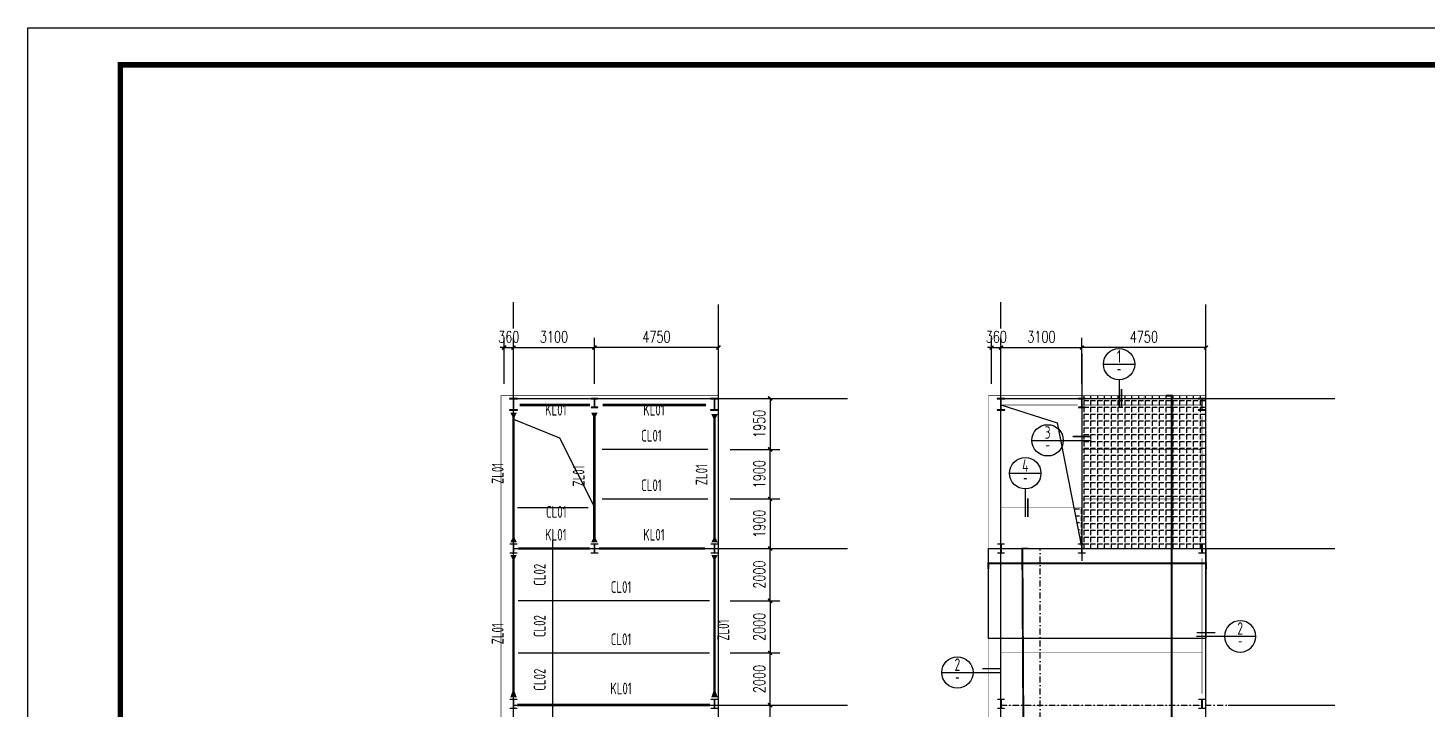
# Model space of a CAD drawing. Extents: x 180850 to 1399066, y 113487 to 334416.
# Drawn here: x 552678 to 606269, y 194285 to 220382 of the extents above; entities that cross this region are included whole.
import ezdxf
from ezdxf.enums import TextEntityAlignment as Align

# ---------------------------------------------------------------- set-up
doc = ezdxf.new("R2010")
doc.units = 0
doc.header["$LTSCALE"] = 1000
doc.linetypes.add('04-7#8#_t3 - 副本$0$04-7#8#_t3$0$3#_t3$0$PROJ-SPC-SV-EP-002-PL-FP1-R02_1$0$DGN Style 4', pattern=[0.015335, 0.007667, -0.003834, 0, -0.003834])
doc.linetypes.add('CENTER2', pattern=[1.125, 0.75, -0.125, 0.125, -0.125])
for name, color, linetype in [('AXIS', 3, 'Continuous'), ('DOTE', 1, 'Continuous'), ('GZ', 50, 'Continuous'), ('NUM', 7, 'Continuous'), ('PUB_TITLE', 4, 'Continuous'), ('REIN', 1, 'Continuous'), ('STPM_RBEAM_SIG', 2, 'Continuous'), ('STPM_RBEAM_THICK', 3, 'Continuous'), ('STPM_SBEAM_THICK', 2, 'Continuous'), ('TC', 252, 'Continuous'), ('THICK', 6, 'Continuous'), ('THIN', 7, 'Continuous')]:
    doc.layers.add(name, color=color, linetype=linetype)
doc.styles.add('_TCH_DIM_T3', font='SIMPLEX', dxfattribs={"width": 0.705882, "bigfont": 'GBCBIG'})
doc.styles.add('TSSD_Norm', font='tssdeng.shx', dxfattribs={"bigfont": 'hztxt.shx'})
doc.styles.add('TSSD_Num', font='Tssdeng.shx', dxfattribs={"width": 0.7, "bigfont": 'hztxt.shx'})
doc.dimstyles.new('TCH_150_1', dxfattribs={"dimtxt": 446.25, "dimasz": 150, "dimexe": 375, "dimexo": 450, "dimgap": 189.375, "dimtad": 1, "dimdec": 0, "dimzin": 0, "dimdsep": 46, "dimtxsty": '_TCH_DIM_T3', "dimblk": 'ARCHTICK', "dimcen": 0.09, "dimclrd": 256, "dimclre": 256, "dimclrt": 7, "dimazin": 2, "dimtfac": 1, "dimtdec": 0, "dimtix": 1, "dimtmove": 2, "dimatfit": 3, "dimfxl": 1, "dimtolj": 1, "dimtzin": 0, "dimarcsym": 0})

# ---------------------------------------------------------------- blocks, each defined once
blk = doc.blocks.new('ts_idx')
at = {"layer": 'THIN', "color": 0, "linetype": 'ByBlock', "lineweight": -2}
blk.add_line((-0.5, 0), (0.5, 0), dxfattribs=at)
blk.add_circle((0, 0), 0.5, dxfattribs=at)
at = {"layer": 'THIN', "color": 0, "linetype": 'ByBlock', "lineweight": -2, "style": 'TSSD_Num', "width": 0.7}
for tag, p in [('1', (0, 0.25)), ('A', (0, -0.25))]:
    blk.add_attdef(tag, text='', height=0.5, dxfattribs=at).set_placement(p, align=Align.MIDDLE_CENTER)
blk = doc.blocks.new('_ArchTick')
at = {"color": 0, "linetype": 'ByBlock', "const_width": 0.4}
blk.add_lwpolyline([(-0.5, -0.5), (0.5, 0.5)], dxfattribs=at)
blk = doc.blocks.new('*D298')
at = {"layer": 'AXIS', "lineweight": -2, "transparency": 16777216}
for p, q in [((570916, 206746), (570916, 208509)), ((571276, 206746), (571276, 208509)), ((570916, 208134), (570766, 208134)), ((570916, 208134), (571276, 208134)), ((571276, 208134), (571426, 208134))]:
    blk.add_line(p, q, dxfattribs=at)
at = {"layer": 'Defpoints', "color": 0, "transparency": 16777216}
for p in [(571276, 208134), (570916, 206296), (571276, 206296)]:
    blk.add_point(p, dxfattribs=at)
at = {"layer": 'AXIS', "lineweight": -2, "transparency": 16777216, "xscale": 150, "yscale": 150, "zscale": 150}
blk.add_blockref('_ArchTick', (570916, 208134), dxfattribs=at)
at = {"layer": 'AXIS', "lineweight": -2, "transparency": 16777216, "xscale": 150, "yscale": 150, "zscale": 150, "rotation": 180}
blk.add_blockref('_ArchTick', (571276, 208134), dxfattribs=at)
at = {"layer": 'AXIS', "color": 7, "transparency": 16777216, "insert": (571096, 208547), "char_height": 446.2, "attachment_point": 5, "style": '_TCH_DIM_T3'}
blk.add_mtext('\\A1;360', dxfattribs=at)
blk = doc.blocks.new('*D299')
at = {"layer": 'AXIS', "lineweight": -2, "transparency": 16777216}
for p, q in [((579576, 200435), (581480, 200435)), ((581105, 198435), (581105, 200435)), ((579576, 198435), (581480, 198435))]:
    blk.add_line(p, q, dxfattribs=at)
at = {"layer": 'Defpoints', "color": 0, "transparency": 16777216}
for p in [(579126, 200435), (581105, 200435), (579126, 198435)]:
    blk.add_point(p, dxfattribs=at)
at = {"layer": 'AXIS', "lineweight": -2, "transparency": 16777216, "xscale": 150, "yscale": 150, "zscale": 150}
for p, rotation in [((581105, 200435), 90), ((581105, 198435), 270)]:
    blk.add_blockref('_ArchTick', p, dxfattribs=dict(at, rotation=rotation))
at = {"layer": 'AXIS', "color": 7, "transparency": 16777216, "insert": (580693, 199435), "char_height": 446.2, "attachment_point": 5, "rotation": 90, "style": '_TCH_DIM_T3'}
blk.add_mtext('\\A1;2000', dxfattribs=at)
blk = doc.blocks.new('*D300')
at = {"layer": 'AXIS', "lineweight": -2, "transparency": 16777216}
for p, q in [((579576, 198435), (581480, 198435)), ((581105, 198435), (581105, 196435)), ((579576, 196435), (581480, 196435))]:
    blk.add_line(p, q, dxfattribs=at)
at = {"layer": 'Defpoints', "color": 0, "transparency": 16777216}
for p in [(579126, 198435), (579126, 196435), (581105, 196435)]:
    blk.add_point(p, dxfattribs=at)
at = {"layer": 'AXIS', "lineweight": -2, "transparency": 16777216, "xscale": 150, "yscale": 150, "zscale": 150}
for p, rotation in [((581105, 198435), 90), ((581105, 196435), 270)]:
    blk.add_blockref('_ArchTick', p, dxfattribs=dict(at, rotation=rotation))
at = {"layer": 'AXIS', "color": 7, "transparency": 16777216, "insert": (580693, 197435), "char_height": 446.2, "attachment_point": 5, "rotation": 90, "style": '_TCH_DIM_T3'}
blk.add_mtext('\\A1;2000', dxfattribs=at)
blk = doc.blocks.new('*D301')
at = {"layer": 'AXIS', "lineweight": -2, "transparency": 16777216}
for p, q in [((579576, 196435), (581480, 196435)), ((581105, 194435), (581105, 196435)), ((579726, 194435), (581480, 194435))]:
    blk.add_line(p, q, dxfattribs=at)
at = {"layer": 'Defpoints', "color": 0, "transparency": 16777216}
for p in [(579126, 196435), (581105, 196435), (579276, 194435)]:
    blk.add_point(p, dxfattribs=at)
at = {"layer": 'AXIS', "lineweight": -2, "transparency": 16777216, "xscale": 150, "yscale": 150, "zscale": 150}
for p, rotation in [((581105, 196435), 90), ((581105, 194435), 270)]:
    blk.add_blockref('_ArchTick', p, dxfattribs=dict(at, rotation=rotation))
at = {"layer": 'AXIS', "color": 7, "transparency": 16777216, "insert": (580693, 195435), "char_height": 446.2, "attachment_point": 5, "rotation": 90, "style": '_TCH_DIM_T3'}
blk.add_mtext('\\A1;2000', dxfattribs=at)
blk = doc.blocks.new('*D632')
at = {"layer": 'AXIS', "lineweight": -2, "transparency": 16777216}
for p, q in [((579576, 202335), (581480, 202335)), ((581105, 202335), (581105, 200435)), ((579576, 200435), (581480, 200435))]:
    blk.add_line(p, q, dxfattribs=at)
at = {"layer": 'Defpoints', "color": 0, "transparency": 16777216}
for p in [(579126, 202335), (579126, 200435), (581105, 200435)]:
    blk.add_point(p, dxfattribs=at)
at = {"layer": 'AXIS', "lineweight": -2, "transparency": 16777216, "xscale": 150, "yscale": 150, "zscale": 150}
for p, rotation in [((581105, 202335), 90), ((581105, 200435), 270)]:
    blk.add_blockref('_ArchTick', p, dxfattribs=dict(at, rotation=rotation))
at = {"layer": 'AXIS', "color": 7, "transparency": 16777216, "insert": (580693, 201385), "char_height": 446.2, "attachment_point": 5, "rotation": 90, "style": '_TCH_DIM_T3'}
blk.add_mtext('\\A1;1900', dxfattribs=at)
blk = doc.blocks.new('*D633')
at = {"layer": 'AXIS', "lineweight": -2, "transparency": 16777216}
for p, q in [((579576, 204235), (581480, 204235)), ((581105, 202335), (581105, 204235)), ((579576, 202335), (581480, 202335))]:
    blk.add_line(p, q, dxfattribs=at)
at = {"layer": 'Defpoints', "color": 0, "transparency": 16777216}
for p in [(579126, 204235), (581105, 204235), (579126, 202335)]:
    blk.add_point(p, dxfattribs=at)
at = {"layer": 'AXIS', "lineweight": -2, "transparency": 16777216, "xscale": 150, "yscale": 150, "zscale": 150}
for p, rotation in [((581105, 204235), 90), ((581105, 202335), 270)]:
    blk.add_blockref('_ArchTick', p, dxfattribs=dict(at, rotation=rotation))
at = {"layer": 'AXIS', "color": 7, "transparency": 16777216, "insert": (580693, 203285), "char_height": 446.2, "attachment_point": 5, "rotation": 90, "style": '_TCH_DIM_T3'}
blk.add_mtext('\\A1;1900', dxfattribs=at)
blk = doc.blocks.new('*D634')
at = {"layer": 'AXIS', "lineweight": -2, "transparency": 16777216}
for p, q in [((579726, 206185), (581480, 206185)), ((581105, 206185), (581105, 204235)), ((579576, 204235), (581480, 204235))]:
    blk.add_line(p, q, dxfattribs=at)
at = {"layer": 'Defpoints', "color": 0, "transparency": 16777216}
for p in [(579276, 206185), (579126, 204235), (581105, 204235)]:
    blk.add_point(p, dxfattribs=at)
at = {"layer": 'AXIS', "lineweight": -2, "transparency": 16777216, "xscale": 150, "yscale": 150, "zscale": 150}
for p, rotation in [((581105, 206185), 90), ((581105, 204235), 270)]:
    blk.add_blockref('_ArchTick', p, dxfattribs=dict(at, rotation=rotation))
at = {"layer": 'AXIS', "color": 7, "transparency": 16777216, "insert": (580693, 205210), "char_height": 446.2, "attachment_point": 5, "rotation": 90, "style": '_TCH_DIM_T3'}
blk.add_mtext('\\A1;1950', dxfattribs=at)
blk = doc.blocks.new('*D635')
at = {"layer": 'AXIS', "lineweight": -2, "transparency": 16777216}
for p, q in [((579576, 194435), (581480, 194435)), ((581105, 192435), (581105, 194435)), ((579576, 192435), (581480, 192435))]:
    blk.add_line(p, q, dxfattribs=at)
at = {"layer": 'Defpoints', "color": 0, "transparency": 16777216}
for p in [(579126, 194435), (581105, 194435), (579126, 192435)]:
    blk.add_point(p, dxfattribs=at)
at = {"layer": 'AXIS', "lineweight": -2, "transparency": 16777216, "xscale": 150, "yscale": 150, "zscale": 150}
for p, rotation in [((581105, 194435), 90), ((581105, 192435), 270)]:
    blk.add_blockref('_ArchTick', p, dxfattribs=dict(at, rotation=rotation))
at = {"layer": 'AXIS', "color": 7, "transparency": 16777216, "insert": (580693, 193435), "char_height": 446.2, "attachment_point": 5, "rotation": 90, "style": '_TCH_DIM_T3'}
blk.add_mtext('\\A1;2000', dxfattribs=at)
blk = doc.blocks.new('*D644')
at = {"layer": 'AXIS', "lineweight": -2, "transparency": 16777216}
for p, q in [((571276, 206746), (571276, 208509)), ((574376, 206746), (574376, 208509)), ((571276, 208134), (574376, 208134))]:
    blk.add_line(p, q, dxfattribs=at)
at = {"layer": 'Defpoints', "color": 0, "transparency": 16777216}
for p in [(574376, 208134), (571276, 206296), (574376, 206296)]:
    blk.add_point(p, dxfattribs=at)
at = {"layer": 'AXIS', "lineweight": -2, "transparency": 16777216, "xscale": 150, "yscale": 150, "zscale": 150, "rotation": 180}
blk.add_blockref('_ArchTick', (571276, 208134), dxfattribs=at)
at = {"layer": 'AXIS', "lineweight": -2, "transparency": 16777216, "xscale": 150, "yscale": 150, "zscale": 150}
blk.add_blockref('_ArchTick', (574376, 208134), dxfattribs=at)
at = {"layer": 'AXIS', "color": 7, "transparency": 16777216, "insert": (572826, 208547), "char_height": 446.2, "attachment_point": 5, "style": '_TCH_DIM_T3'}
blk.add_mtext('\\A1;3100', dxfattribs=at)
blk = doc.blocks.new('*D645')
at = {"layer": 'AXIS', "lineweight": -2, "transparency": 16777216}
for p, q in [((574376, 206746), (574376, 208509)), ((579126, 206746), (579126, 208509)), ((579126, 208134), (574376, 208134))]:
    blk.add_line(p, q, dxfattribs=at)
at = {"layer": 'Defpoints', "color": 0, "transparency": 16777216}
for p in [(574376, 208134), (574376, 206296), (579126, 206296)]:
    blk.add_point(p, dxfattribs=at)
at = {"layer": 'AXIS', "lineweight": -2, "transparency": 16777216, "xscale": 150, "yscale": 150, "zscale": 150, "rotation": 180}
blk.add_blockref('_ArchTick', (574376, 208134), dxfattribs=at)
at = {"layer": 'AXIS', "lineweight": -2, "transparency": 16777216, "xscale": 150, "yscale": 150, "zscale": 150}
blk.add_blockref('_ArchTick', (579126, 208134), dxfattribs=at)
at = {"layer": 'AXIS', "color": 7, "transparency": 16777216, "insert": (576751, 208547), "char_height": 446.2, "attachment_point": 5, "style": '_TCH_DIM_T3'}
blk.add_mtext('\\A1;4750', dxfattribs=at)
blk = doc.blocks.new('*D652')
at = {"layer": 'AXIS', "lineweight": -2, "transparency": 16777216}
for p, q in [((589589, 206746), (589589, 208509)), ((589949, 206746), (589949, 208509)), ((589589, 208134), (589439, 208134)), ((589589, 208134), (589949, 208134)), ((589949, 208134), (590099, 208134))]:
    blk.add_line(p, q, dxfattribs=at)
at = {"layer": 'Defpoints', "color": 0, "transparency": 16777216}
for p in [(589949, 208134), (589589, 206296), (589949, 206296)]:
    blk.add_point(p, dxfattribs=at)
at = {"layer": 'AXIS', "lineweight": -2, "transparency": 16777216, "xscale": 150, "yscale": 150, "zscale": 150}
blk.add_blockref('_ArchTick', (589589, 208134), dxfattribs=at)
at = {"layer": 'AXIS', "lineweight": -2, "transparency": 16777216, "xscale": 150, "yscale": 150, "zscale": 150, "rotation": 180}
blk.add_blockref('_ArchTick', (589949, 208134), dxfattribs=at)
at = {"layer": 'AXIS', "color": 7, "transparency": 16777216, "insert": (589769, 208547), "char_height": 446.2, "attachment_point": 5, "style": '_TCH_DIM_T3'}
blk.add_mtext('\\A1;360', dxfattribs=at)
blk = doc.blocks.new('*D653')
at = {"layer": 'AXIS', "lineweight": -2, "transparency": 16777216}
for p, q in [((589949, 206746), (589949, 208509)), ((593049, 206746), (593049, 208509)), ((589949, 208134), (593049, 208134))]:
    blk.add_line(p, q, dxfattribs=at)
at = {"layer": 'Defpoints', "color": 0, "transparency": 16777216}
for p in [(593049, 208134), (589949, 206296), (593049, 206296)]:
    blk.add_point(p, dxfattribs=at)
at = {"layer": 'AXIS', "lineweight": -2, "transparency": 16777216, "xscale": 150, "yscale": 150, "zscale": 150, "rotation": 180}
blk.add_blockref('_ArchTick', (589949, 208134), dxfattribs=at)
at = {"layer": 'AXIS', "lineweight": -2, "transparency": 16777216, "xscale": 150, "yscale": 150, "zscale": 150}
blk.add_blockref('_ArchTick', (593049, 208134), dxfattribs=at)
at = {"layer": 'AXIS', "color": 7, "transparency": 16777216, "insert": (591499, 208547), "char_height": 446.2, "attachment_point": 5, "style": '_TCH_DIM_T3'}
blk.add_mtext('\\A1;3100', dxfattribs=at)
blk = doc.blocks.new('*D649')
at = {"layer": 'AXIS', "lineweight": -2, "transparency": 16777216}
for p, q in [((593049, 206746), (593049, 208509)), ((597799, 206746), (597799, 208509)), ((597799, 208134), (593049, 208134))]:
    blk.add_line(p, q, dxfattribs=at)
at = {"layer": 'Defpoints', "color": 0, "transparency": 16777216}
for p in [(593049, 208134), (593049, 206296), (597799, 206296)]:
    blk.add_point(p, dxfattribs=at)
at = {"layer": 'AXIS', "lineweight": -2, "transparency": 16777216, "xscale": 150, "yscale": 150, "zscale": 150, "rotation": 180}
blk.add_blockref('_ArchTick', (593049, 208134), dxfattribs=at)
at = {"layer": 'AXIS', "lineweight": -2, "transparency": 16777216, "xscale": 150, "yscale": 150, "zscale": 150}
blk.add_blockref('_ArchTick', (597799, 208134), dxfattribs=at)
at = {"layer": 'AXIS', "color": 7, "transparency": 16777216, "insert": (595424, 208547), "char_height": 446.2, "attachment_point": 5, "style": '_TCH_DIM_T3'}
blk.add_mtext('\\A1;4750', dxfattribs=at)

msp = doc.modelspace()

# ---------------------------------------------------------------- hatches: boundary and pattern name
at = {"layer": 'THICK'}
h = msp.add_hatch(dxfattribs=at)
h.set_pattern_fill('ANGLE', color=256, scale=75, angle=-90)
h.set_pattern_definition([(270, (5857, -11558.99), (261.9375, -3e-11), [190.5, -71.4375]), (360, (5857, -11558.99), (3e-11, 261.9375), [190.5, -71.4375])])
h.paths.add_polyline_path([(597798.81, 206295.7), (593048.81, 206295.7), (593048.81, 200435.44), (597798.81, 200435.44)])
h = msp.add_hatch(dxfattribs=at)
h.set_pattern_fill('ANGLE', color=256, scale=75, angle=-90)
h.set_pattern_definition([(270, (0, 0), (261.9375, -3e-11), [190.5, -71.4375]), (360, (0, 0), (3e-11, 261.9375), [190.5, -71.4375])])
h.paths.add_polyline_path([(592743.39, 202005.44), (593017.4, 200610.62), (593048.81, 200610.62), (593048.81, 202005.44)])

# ---------------------------------------------------------------- linework, layer by layer
for p, q in [((571126.19, 205735.52), (571366.19, 205735.52)), ((589798.81, 205735.52), (590038.81, 205735.52))]:
    msp.add_line(p, q)
msp.add_lwpolyline([(589468.81, 200435.44), (597798.81, 200435.44), (597798.81, 196982.86), (589468.81, 196982.86)], close=True)
at = {"layer": 'AXIS'}
for p, q in [((571276.19, 208865.42), (571276.19, 209878.59)), ((579126.19, 208146.66), (579126.19, 209787.88)), ((589948.81, 208865.42), (589948.81, 209878.59)), ((597798.81, 208146.66), (597798.81, 209787.88)), ((579976.16, 206185.44), (584070.8, 206185.44)), ((598648.78, 206185.44), (602743.42, 206185.44)), ((579976.16, 200435.44), (584070.8, 200435.44)), ((598648.78, 200435.44), (602743.42, 200435.44)), ((579976.16, 194435.44), (584070.8, 194435.44)), ((598648.78, 194435.44), (602743.42, 194435.44))]:
    msp.add_line(p, q, dxfattribs=at)
at = {"layer": 'DOTE'}
for p, q in [((571276.19, 170060.44), (571276.19, 208029.2)), ((589948.81, 170065.19), (589948.81, 208033.95)), ((593048.81, 207912.92), (593048.81, 199959.26)), ((579126.19, 170060.44), (579126.19, 207310.44)), ((597798.81, 170060.44), (597798.81, 207310.44)), ((571276.19, 206185.44), (580524.82, 206185.44)), ((589948.81, 206185.44), (599197.44, 206185.44)), ((571276.19, 200435.44), (580524.82, 200435.44)), ((572776.19, 175943.91), (572776.19, 200759.12)), ((589948.81, 200435.44), (599197.44, 200435.44)), ((571276.19, 194435.44), (580524.82, 194435.44))]:
    msp.add_line(p, q, dxfattribs=at)
at = {"layer": 'GZ'}
for points in [[(571126.19, 205735.44), (571426.19, 205735.44), (571426.19, 205745.44), (571283.04, 205745.44), (571279.19, 205750.44), (571279.19, 206170.79), (571283.04, 206175.44), (571426.19, 206175.44), (571426.19, 206185.44), (571126.19, 206185.44), (571126.19, 206175.44), (571269.19, 206175.44), (571273.19, 206170.95), (571273.19, 205750.44), (571269.19, 205745.44), (571126.19, 205745.44), (571126.19, 205735.44)], [(574501.19, 206185.44), (574251.19, 206185.44), (574251.19, 206175.44), (574369.34, 206175.44), (574373.19, 206170.44), (574373.19, 205850.09), (574369.34, 205845.44), (574251.19, 205845.44), (574251.19, 205835.44), (574501.19, 205835.44), (574501.19, 205845.44), (574383.19, 205845.44), (574379.19, 205849.93), (574379.19, 206170.44), (574383.19, 206175.44), (574501.19, 206175.44), (574501.19, 206185.44)], [(578826.19, 205735.44), (579126.19, 205735.44), (579126.19, 205745.44), (578983.04, 205745.44), (578979.19, 205750.44), (578979.19, 206170.79), (578983.04, 206175.44), (579126.19, 206175.44), (579126.19, 206185.44), (578826.19, 206185.44), (578826.19, 206175.44), (578969.19, 206175.44), (578973.19, 206170.95), (578973.19, 205750.44), (578969.19, 205745.44), (578826.19, 205745.44), (578826.19, 205735.44)], [(589798.81, 205735.44), (590098.81, 205735.44), (590098.81, 205745.44), (589955.66, 205745.44), (589951.81, 205750.44), (589951.81, 206170.79), (589955.66, 206175.44), (590098.81, 206175.44), (590098.81, 206185.44), (589798.81, 206185.44), (589798.81, 206175.44), (589941.81, 206175.44), (589945.81, 206170.95), (589945.81, 205750.44), (589941.81, 205745.44), (589798.81, 205745.44), (589798.81, 205735.44)], [(593173.81, 206185.44), (592923.81, 206185.44), (592923.81, 206175.44), (593041.96, 206175.44), (593045.81, 206170.44), (593045.81, 205850.09), (593041.96, 205845.44), (592923.81, 205845.44), (592923.81, 205835.44), (593173.81, 205835.44), (593173.81, 205845.44), (593055.81, 205845.44), (593051.81, 205849.93), (593051.81, 206170.44), (593055.81, 206175.44), (593173.81, 206175.44), (593173.81, 206185.44)], [(597498.81, 205735.44), (597798.81, 205735.44), (597798.81, 205745.44), (597655.66, 205745.44), (597651.81, 205750.44), (597651.81, 206170.79), (597655.66, 206175.44), (597798.81, 206175.44), (597798.81, 206185.44), (597498.81, 206185.44), (597498.81, 206175.44), (597641.81, 206175.44), (597645.81, 206170.95), (597645.81, 205750.44), (597641.81, 205745.44), (597498.81, 205745.44), (597498.81, 205735.44)], [(571151.19, 200610.62), (571401.19, 200610.62), (571401.19, 200600.62), (571283.04, 200600.62), (571279.19, 200595.62), (571279.19, 200275.27), (571283.04, 200270.62), (571401.19, 200270.62), (571401.19, 200260.62), (571151.19, 200260.62), (571151.19, 200270.62), (571269.19, 200270.62), (571273.19, 200275.1), (571273.19, 200595.62), (571269.19, 200600.62), (571151.19, 200600.62), (571151.19, 200610.62)], [(574251.19, 200610.62), (574501.19, 200610.62), (574501.19, 200600.62), (574383.04, 200600.62), (574379.19, 200595.62), (574379.19, 200275.27), (574383.04, 200270.62), (574501.19, 200270.62), (574501.19, 200260.62), (574251.19, 200260.62), (574251.19, 200270.62), (574369.19, 200270.62), (574373.19, 200275.1), (574373.19, 200595.62), (574369.19, 200600.62), (574251.19, 200600.62), (574251.19, 200610.62)], [(578851.19, 200610.62), (579101.19, 200610.62), (579101.19, 200600.62), (578983.04, 200600.62), (578979.19, 200595.62), (578979.19, 200275.27), (578983.04, 200270.62), (579101.19, 200270.62), (579101.19, 200260.62), (578851.19, 200260.62), (578851.19, 200270.62), (578969.19, 200270.62), (578973.19, 200275.1), (578973.19, 200595.62), (578969.19, 200600.62), (578851.19, 200600.62), (578851.19, 200610.62)], [(589823.81, 200610.62), (590073.81, 200610.62), (590073.81, 200600.62), (589955.66, 200600.62), (589951.81, 200595.62), (589951.81, 200275.27), (589955.66, 200270.62), (590073.81, 200270.62), (590073.81, 200260.62), (589823.81, 200260.62), (589823.81, 200270.62), (589941.81, 200270.62), (589945.81, 200275.1), (589945.81, 200595.62), (589941.81, 200600.62), (589823.81, 200600.62), (589823.81, 200610.62)], [(592923.81, 200610.62), (593173.81, 200610.62), (593173.81, 200600.62), (593055.66, 200600.62), (593051.81, 200595.62), (593051.81, 200275.27), (593055.66, 200270.62), (593173.81, 200270.62), (593173.81, 200260.62), (592923.81, 200260.62), (592923.81, 200270.62), (593041.81, 200270.62), (593045.81, 200275.1), (593045.81, 200595.62), (593041.81, 200600.62), (592923.81, 200600.62), (592923.81, 200610.62)], [(597523.81, 200610.62), (597773.81, 200610.62), (597773.81, 200600.62), (597655.66, 200600.62), (597651.81, 200595.62), (597651.81, 200275.27), (597655.66, 200270.62), (597773.81, 200270.62), (597773.81, 200260.62), (597523.81, 200260.62), (597523.81, 200270.62), (597641.81, 200270.62), (597645.81, 200275.1), (597645.81, 200595.62), (597641.81, 200600.62), (597523.81, 200600.62), (597523.81, 200610.62)], [(571151.19, 194660.62), (571401.19, 194660.62), (571401.19, 194650.62), (571283.04, 194650.62), (571279.19, 194645.62), (571279.19, 194325.27), (571283.04, 194320.62), (571401.19, 194320.62), (571401.19, 194310.62), (571151.19, 194310.62), (571151.19, 194320.62), (571269.19, 194320.62), (571273.19, 194325.1), (571273.19, 194645.62), (571269.19, 194650.62), (571151.19, 194650.62), (571151.19, 194660.62)], [(578851.19, 194660.62), (579101.19, 194660.62), (579101.19, 194650.62), (578983.04, 194650.62), (578979.19, 194645.62), (578979.19, 194325.27), (578983.04, 194320.62), (579101.19, 194320.62), (579101.19, 194310.62), (578851.19, 194310.62), (578851.19, 194320.62), (578969.19, 194320.62), (578973.19, 194325.1), (578973.19, 194645.62), (578969.19, 194650.62), (578851.19, 194650.62), (578851.19, 194660.62)], [(589823.81, 194660.62), (590073.81, 194660.62), (590073.81, 194650.62), (589955.66, 194650.62), (589951.81, 194645.62), (589951.81, 194325.27), (589955.66, 194320.62), (590073.81, 194320.62), (590073.81, 194310.62), (589823.81, 194310.62), (589823.81, 194320.62), (589941.81, 194320.62), (589945.81, 194325.1), (589945.81, 194645.62), (589941.81, 194650.62), (589823.81, 194650.62), (589823.81, 194660.62)], [(597523.81, 194660.62), (597773.81, 194660.62), (597773.81, 194650.62), (597655.66, 194650.62), (597651.81, 194645.62), (597651.81, 194325.27), (597655.66, 194320.62), (597773.81, 194320.62), (597773.81, 194310.62), (597523.81, 194310.62), (597523.81, 194320.62), (597641.81, 194320.62), (597645.81, 194325.1), (597645.81, 194645.62), (597641.81, 194650.62), (597523.81, 194650.62), (597523.81, 194660.62)]]:
    msp.add_lwpolyline(points, close=True, dxfattribs=at)
at = {"layer": 'GZ', "color": 5, "linetype": 'ByBlock', "const_width": 5}
msp.add_lwpolyline([(595055.56, 205494.18), (595453.6, 206300.02), (595453.6, 170685.44), (595870.76, 171445.8)], dxfattribs=at)
at = {"layer": 'PUB_TITLE'}
msp.add_lwpolyline([(552677.75, 220381.89), (671606.93, 220381.89), (671606.93, 136381.97), (552677.75, 136381.97)], close=True, dxfattribs=at)
at = {"layer": 'PUB_TITLE', "const_width": 212.12}
msp.add_lwpolyline([(556213.1, 137796.11), (556213.1, 218967.75), (670192.79, 218967.75), (670192.79, 137796.11)], close=True, dxfattribs=at)
at = {"layer": 'REIN', "const_width": 75}
for points in [[(596266.71, 206295.7), (596491.71, 206295.7), (596491.71, 170685.44), (596266.71, 170685.44)], [(590992.97, 200435.44), (590767.97, 200435.44), (590912.56, 174865.44), (591137.56, 174865.44)], [(589468.81, 199644.75), (589468.81, 199869.75), (597798.81, 199869.75), (597798.81, 199644.75)]]:
    msp.add_lwpolyline(points, dxfattribs=at)
at = {"layer": 'STPM_RBEAM_SIG'}
for points in [[(571276.19, 205641.44, 250, 0, 0), (571276.19, 205391.44, 250, 0, 0)], [(574376.19, 205641.44, 250, 0, 0), (574376.19, 205391.44, 250, 0, 0)], [(578976.19, 205588.73, 250, 0, 0), (578976.19, 205338.73, 250, 0, 0)], [(571276.19, 200671.26, 250, 0, 0), (571276.19, 200921.26, 250, 0, 0)], [(574376.19, 200671.26, 250, 0, 0), (574376.19, 200921.26, 250, 0, 0)], [(578975.96, 200671.26, 250, 0, 0), (578975.96, 200921.26, 250, 0, 0)], [(571276.19, 200193.17, 250, 0, 0), (571276.19, 199943.17, 250, 0, 0)], [(578975.96, 200193.17, 250, 0, 0), (578975.96, 199943.17, 250, 0, 0)], [(571276.19, 194739.2, 250, 0, 0), (571276.19, 195062.17, 250, 0, 0)], [(578976.19, 194739.2, 250, 0, 0), (578975.96, 195073.88, 250, 0, 0)]]:
    msp.add_lwpolyline(points, format="xyseb", dxfattribs=at)
at = {"layer": 'STPM_RBEAM_THICK', "const_width": 100}
for points in [[(574208.47, 205935.7), (571516.31, 205935.7)], [(574693.49, 205935.7), (578652.57, 205935.7)], [(571276.19, 205496.11), (571276.19, 200816.6)], [(574376.19, 205496.11), (574376.19, 200816.6)], [(578975.96, 205496.11), (578975.96, 200816.6)], [(571455.1, 200435.44), (574196.14, 200435.44)], [(578611.07, 200435.44), (574556.24, 200435.44)], [(571276.19, 194873.45), (571276.19, 200054.88)], [(578975.96, 194873.45), (578975.96, 200054.88)], [(578804.49, 194435.44), (571420.86, 194435.44)]]:
    msp.add_lwpolyline(points, dxfattribs=at)
at = {"layer": 'STPM_SBEAM_THICK', "color": 8, "linetype": '04-7#8#_t3 - 副本$0$04-7#8#_t3$0$3#_t3$0$PROJ-SPC-SV-EP-002-PL-FP1-R02_1$0$DGN Style 4', "ltscale": 30}
for p, q in [((591448.81, 176435.44), (591448.81, 200435.44)), ((589948.81, 194435.44), (599197.44, 194435.44))]:
    msp.add_line(p, q, dxfattribs=at)
at = {"layer": 'STPM_SBEAM_THICK', "color": 8, "linetype": '04-7#8#_t3 - 副本$0$04-7#8#_t3$0$3#_t3$0$PROJ-SPC-SV-EP-002-PL-FP1-R02_1$0$DGN Style 4', "ltscale": 30, "const_width": 20}
for points in [[(592881.09, 205935.7), (589948.81, 205935.7)], [(593048.81, 205935.7), (597648.58, 205935.7)], [(593048.81, 205935.7), (593048.81, 200435.44)], [(589948.81, 205496.11), (589948.81, 200816.6)], [(597648.58, 205496.11), (597648.58, 200816.6)], [(597648.58, 204235.44), (593048.81, 204235.44)], [(597648.58, 202335.44), (593048.81, 202335.44)], [(593048.81, 202005.44), (589951.81, 202005.44)], [(597648.58, 200435.44), (589948.81, 200435.44)], [(589948.81, 194873.45), (589948.81, 200054.88)], [(597648.58, 194873.45), (597648.58, 200054.88)], [(597648.58, 196435.44), (589948.81, 196435.44)], [(597648.58, 194435.44), (589948.81, 194435.44)]]:
    msp.add_lwpolyline(points, dxfattribs=at)
at = {"layer": 'STPM_SBEAM_THICK', "const_width": 50}
for points in [[(578723.73, 204235.44), (574672.14, 204235.44)], [(578723.73, 202335.44), (574672.14, 202335.44)], [(574142.37, 202005.44), (571417.57, 202005.44)], [(572776.84, 198690.29), (572775.55, 200168.4)], [(578783.84, 198435.44), (571444.55, 198435.44)], [(572775.55, 196709.67), (572776.84, 198177.22)], [(578783.84, 196435.44), (571444.55, 196435.44)], [(572775.55, 196161.22), (572776.84, 194693.66)]]:
    msp.add_lwpolyline(points, dxfattribs=at)
at = {"layer": 'TC'}
for p, q in [((589948.81, 205935.7), (592105.01, 205254.98)), ((571276.19, 205391.44), (573043.74, 204680.89)), ((592105.01, 205254.98), (593051.81, 200435.44)), ((573043.74, 204680.89), (574376.19, 202017.95))]:
    msp.add_line(p, q, dxfattribs=at)
at = {"layer": 'THICK', "linetype": 'CENTER2', "const_width": 20}
for points in [[(579126.19, 170685.44), (579126.19, 206295.7), (570796.19, 206295.7), (570796.19, 170685.44)], [(597798.81, 170685.44), (597798.81, 206295.7), (589468.81, 206295.7), (589468.81, 170685.44)]]:
    msp.add_lwpolyline(points, close=True, dxfattribs=at)
at = {"layer": 'THIN'}
for p, q in [((594471.6, 206898.64), (594471.6, 205828.4)), ((592335.62, 204580.83), (593405.86, 204580.83)), ((590880.52, 202718.64), (590880.52, 201648.4)), ((598512.01, 197068.54), (597441.77, 197068.54)), ((588879.02, 195685.75), (589949.26, 195685.75))]:
    msp.add_line(p, q, dxfattribs=at)
at = {"layer": 'THIN', "const_width": 60}
for points in [[(594564.85, 206542.04), (594564.85, 205828.84)], [(592692.22, 204724.83), (593405.41, 204724.83)], [(590973.77, 202362.04), (590973.77, 201648.84)], [(598155.41, 197212.54), (597442.22, 197212.54)], [(589235.62, 195829.75), (589948.81, 195829.75)]]:
    msp.add_lwpolyline(points, dxfattribs=at)

# ---------------------------------------------------------------- block references
at = {"layer": 'THIN'}
ref = msp.add_blockref('ts_idx', (594471.6, 207498.64), dxfattribs=dict(at, xscale=1200, yscale=1200, zscale=1200))
ref.add_attrib('2', '1', dxfattribs={"height": 480, "style": 'TSSD_Num', "width": 0.7}).set_placement((594471.6, 207798.64), align=Align.MIDDLE_CENTER)
ref.add_attrib('-', '-', dxfattribs={"height": 480, "style": 'TSSD_Norm', "width": 0.5}).set_placement((594470.72, 206953.88), align=Align.BOTTOM_CENTER)
ref = msp.add_blockref('ts_idx', (591735.62, 204580.83), dxfattribs=dict(at, xscale=1200, yscale=1200, zscale=1200))
ref.add_attrib('2', '3', dxfattribs={"height": 480, "style": 'TSSD_Num', "width": 0.7}).set_placement((591735.62, 204880.83), align=Align.MIDDLE_CENTER)
ref.add_attrib('-', '-', dxfattribs={"height": 480, "style": 'TSSD_Norm', "width": 0.5}).set_placement((591734.74, 204036.07), align=Align.BOTTOM_CENTER)
ref = msp.add_blockref('ts_idx', (590880.52, 203318.64), dxfattribs=dict(at, xscale=1200, yscale=1200, zscale=1200))
ref.add_attrib('2', '4', dxfattribs={"height": 480, "style": 'TSSD_Num', "width": 0.7}).set_placement((590880.52, 203618.64), align=Align.MIDDLE_CENTER)
ref.add_attrib('-', '-', dxfattribs={"height": 480, "style": 'TSSD_Norm', "width": 0.5}).set_placement((590879.64, 202773.88), align=Align.BOTTOM_CENTER)
ref = msp.add_blockref('ts_idx', (599112.01, 197068.54), dxfattribs=dict(at, xscale=-1200, yscale=1200, zscale=1200))
ref.add_attrib('2', '2', dxfattribs={"height": 480, "style": 'TSSD_Num', "width": 0.7}).set_placement((599112.01, 197368.54), align=Align.MIDDLE_CENTER)
ref.add_attrib('-', '-', dxfattribs={"height": 480, "style": 'TSSD_Norm', "width": 0.5}).set_placement((599112.89, 196523.78), align=Align.BOTTOM_CENTER)
ref = msp.add_blockref('ts_idx', (588279.02, 195685.75), dxfattribs=dict(at, xscale=1200, yscale=1200, zscale=1200))
ref.add_attrib('2', '2', dxfattribs={"height": 480, "style": 'TSSD_Num', "width": 0.7}).set_placement((588279.02, 195985.75), align=Align.MIDDLE_CENTER)
ref.add_attrib('-', '-', dxfattribs={"height": 480, "style": 'TSSD_Norm', "width": 0.5}).set_placement((588278.14, 195140.99), align=Align.BOTTOM_CENTER)

# ---------------------------------------------------------------- texts
at = {"layer": 'NUM', "style": 'TSSD_Norm', "width": 0.7}
for s, p in [('KL01', (572896.72, 205392.74)), ('KL01', (576655.57, 205392.74)), ('CL01', (576559.65, 204398.92)), ('CL01', (576559.65, 202498.92)), ('CL01', (572914.51, 201478.51)), ('KL01', (572896.72, 200603.18)), ('KL01', (576655.57, 200603.18)), ('CL01', (575396, 198598.92)), ('CL01', (575396, 196598.92)), ('KL01', (575394.53, 194712.1))]:
    msp.add_text(s, height=450, dxfattribs=at).set_placement(p, align=Align.BOTTOM_CENTER)
for s, p in [('ZL01', (571030.63, 203315.97)), ('ZL01', (574130.63, 203215.97)), ('ZL01', (578841.27, 203266.21)), ('CL02', (572638.18, 199429.74)), ('CL02', (572638.18, 197461.52)), ('ZL01', (571030.63, 197168.46)), ('ZL01', (579674.58, 197308.61)), ('CL02', (572638.18, 195409.36))]:
    msp.add_text(s, height=450, rotation=90, dxfattribs=at).set_placement(p, align=Align.BOTTOM_CENTER)

# ---------------------------------------------------------------- dimensions: what is measured, and where the dimension line sits
at = {"layer": 'AXIS'}
for base, p1, p2, angle, picture, middle in [((571276.19, 208134.19), (570916.19, 206295.7), (571276.19, 206295.7), 180, '*D298', (571096.19, 208546.69)), ((574376.19, 208134.19), (579126.19, 206295.7), (574376.19, 206295.7), 180, '*D645', (576751.19, 208546.69)), ((589948.81, 208134.19), (589588.81, 206295.7), (589948.81, 206295.7), 180, '*D652', (589768.81, 208546.69)), ((593048.81, 208134.19), (597798.81, 206295.7), (593048.81, 206295.7), 180, '*D649', (595423.81, 208546.69)), ((581105.06, 204235.44), (579276.19, 206185.44), (579126.19, 204235.44), 90, '*D634', (580692.56, 205210.44)), ((581105.06, 204235.44), (579126.19, 202335.44), (579126.19, 204235.44), 270, '*D633', (580692.56, 203285.44)), ((581105.06, 200435.44), (579126.19, 202335.44), (579126.19, 200435.44), 270, '*D632', (580692.56, 201385.44)), ((581105.06, 200435.44), (579126.19, 198435.44), (579126.19, 200435.44), 90, '*D299', (580692.56, 199435.44)), ((581105.06, 196435.44), (579126.19, 198435.44), (579126.19, 196435.44), 90, '*D300', (580692.56, 197435.44)), ((581105.06, 196435.44), (579276.19, 194435.44), (579126.19, 196435.44), 270, '*D301', (580692.56, 195435.44)), ((581105.06, 194435.44), (579126.19, 192435.44), (579126.19, 194435.44), 90, '*D635', (580692.56, 193435.44))]:
    dim = msp.add_linear_dim(base=base, p1=p1, p2=p2, angle=angle, dimstyle='TCH_150_1', dxfattribs=at)
    dim.commit()
    dim.dimension.update_dxf_attribs({"geometry": picture, "text_midpoint": middle})
for base, p1, p2, picture, middle in [((574376.19, 208134.19), (571276.19, 206295.7), (574376.19, 206295.7), '*D644', (572826.19, 208546.69)), ((593048.81, 208134.19), (589948.81, 206295.7), (593048.81, 206295.7), '*D653', (591498.81, 208546.69))]:
    dim = msp.add_linear_dim(base=base, p1=p1, p2=p2, dimstyle='TCH_150_1', dxfattribs=at)
    dim.commit()
    dim.dimension.update_dxf_attribs({"geometry": picture, "text_midpoint": middle})

doc.saveas('drawing.dxf')
